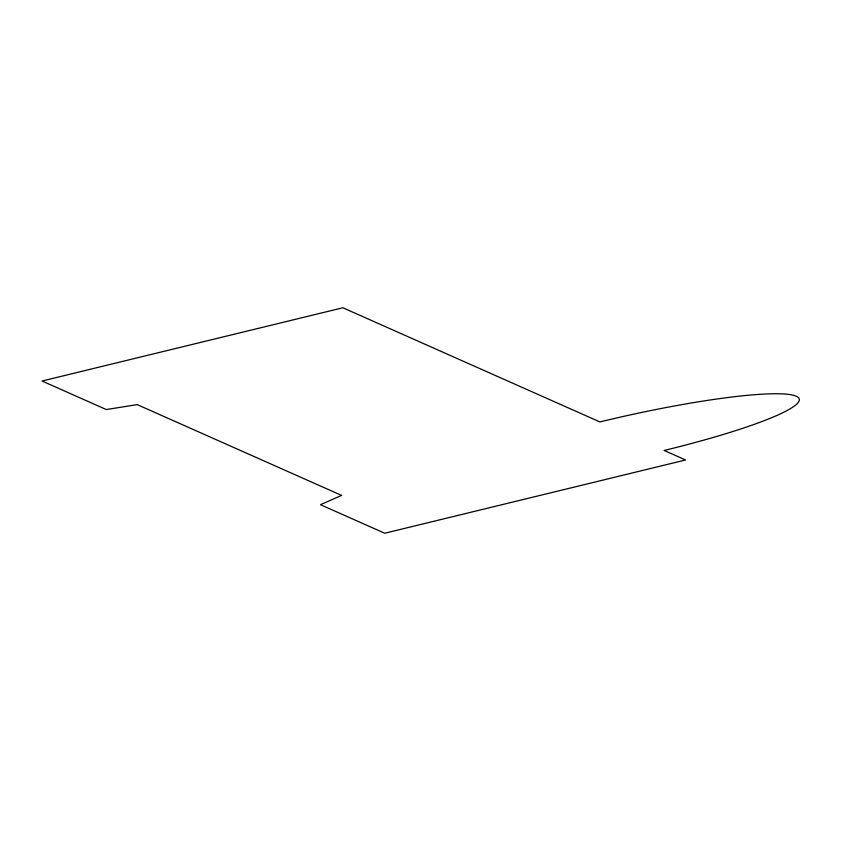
<?xml version="1.0" encoding="UTF-8"?>
<svg xmlns="http://www.w3.org/2000/svg" width="841" height="841" viewBox="0 0 841 841"><rect width="100%" height="100%" fill="white"/><g stroke="black" fill="none" stroke-linecap="round" stroke-linejoin="round"><path stroke-width="1.26" d="M341.593 495.402L320.474 504.695L384.726 533.236L685.562 459.985L664.148 450.471A171.322 21.172 -12.5 0 0 796.227 396.216A171.322 21.172 -12.5 0 0 599.896 421.93L342.886 307.764L42.05 381.015L106.302 409.556L137.188 404.605L341.593 495.402"/></g></svg>
